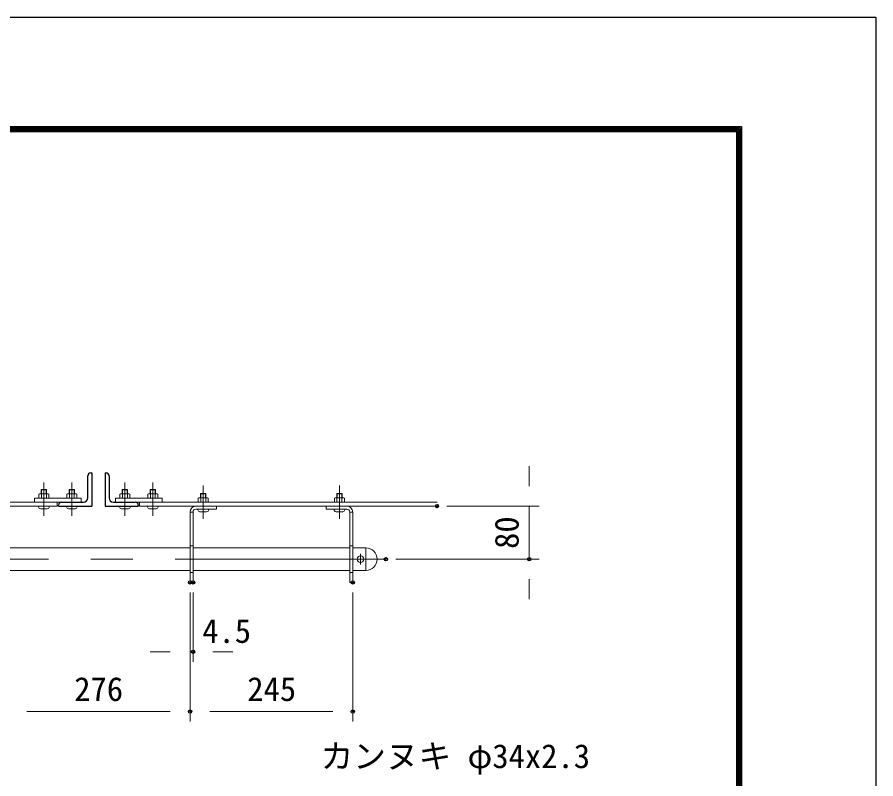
# Model space of a CAD drawing. Units: millimetres, scale not verified, with parts at other scales. Extents: x -6300 to 6300, y -4455 to 4455.
# Drawn here: x 3713 to 6300, y 2159 to 4455 of the extents above; entities that cross this region are included whole.
import ezdxf
from ezdxf.enums import TextEntityAlignment as Align

# ---------------------------------------------------------------- set-up
doc = ezdxf.new("R2010")
doc.units = ezdxf.units.MM
doc.header["$LTSCALE"] = 20
doc.header["$PDMODE"] = 32
doc.header["$PDSIZE"] = 10
doc.linetypes.add('DASHED', pattern=[7.5, 6, -1.5])
doc.linetypes.add('USER1', pattern=[50.8, 31.75, -6.35, 6.35, -6.35])
for name, color, linetype, lineweight in [('0-1_D-STR1', 1, 'Continuous', 25), ('0-2_D-STR3', 3, 'Continuous', 13), ('0-3_D-BMK', 2, 'USER1', 13), ('0-4_D-STR-DIM', 7, 'Continuous', 13), ('0-7_Defpoints', 8, 'Continuous', 25), ('0-A_D-STR-TXT', 7, 'Continuous', 13), ('0-C_D-TTL', 7, 'Continuous', 25)]:
    doc.layers.add(name, color=color, linetype=linetype, lineweight=lineweight)
doc.styles.add('ＭＳ ゴシック', font='')
doc.styles.get('ＭＳ ゴシック').set_extended_font_data('MS Gothic')

msp = doc.modelspace()

# ---------------------------------------------------------------- linework, layer by layer
at = {"layer": '0-1_D-STR1'}
for p, q in [((3935.09, 3081.05), (3938.09, 3081.05)), ((3938.09, 3081.05), (3938.09, 2981.05)), ((3978.09, 3081.05), (3978.09, 2981.05)), ((3978.09, 3081.05), (3981.09, 3081.05)), ((3926.09, 3006.05), (3926.09, 3072.05)), ((3990.09, 3072.05), (3990.09, 3006.05)), ((3838.09, 2981.05), (3838.09, 2984.05)), ((3838.09, 2981.05), (3938.09, 2981.05)), ((3847.09, 2993.05), (3913.09, 2993.05)), ((3978.09, 2981.05), (4078.09, 2981.05)), ((4003.09, 2993.05), (4069.09, 2993.05)), ((4078.09, 2984.05), (4078.09, 2981.05))]:
    msp.add_line(p, q, dxfattribs=at)
for centre, radius, start, end in [((3935.09, 3072.05), 9, 90, 180), ((3981.09, 3072.05), 9, 0, 90), ((3913.09, 3006.05), 13, 270, 0), ((4003.09, 3006.05), 13, 180, 270), ((3847.09, 2984.05), 9, 90, 180), ((4069.09, 2984.05), 9, 0, 90)]:
    msp.add_arc(centre, radius, start, end, dxfattribs=at)
at = {"layer": '0-2_D-STR3'}
for p, q in [((3786.09, 3030.05), (3787.09, 3031.05)), ((3786.09, 3018.05), (3786.09, 3030.05)), ((3786.09, 3030.05), (3802.09, 3030.05)), ((3787.09, 3018.05), (3787.09, 3031.05)), ((3787.09, 3031.05), (3801.09, 3031.05)), ((3801.09, 3018.05), (3801.09, 3031.05)), ((3801.09, 3031.05), (3802.09, 3030.05)), ((3802.09, 3018.05), (3802.09, 3030.05)), ((3870.09, 3030.05), (3871.09, 3031.05)), ((3870.09, 3018.05), (3870.09, 3030.05)), ((3870.09, 3030.05), (3886.09, 3030.05)), ((3871.09, 3018.05), (3871.09, 3031.05)), ((3871.09, 3031.05), (3885.09, 3031.05)), ((3885.09, 3018.05), (3885.09, 3031.05)), ((3885.09, 3031.05), (3886.09, 3030.05)), ((3886.09, 3018.05), (3886.09, 3030.05)), ((4031.09, 3031.05), (4030.09, 3030.05)), ((4030.09, 3018.05), (4030.09, 3030.05)), ((4046.09, 3030.05), (4030.09, 3030.05)), ((4031.09, 3018.05), (4031.09, 3031.05)), ((4045.09, 3031.05), (4031.09, 3031.05)), ((4045.09, 3018.05), (4045.09, 3031.05)), ((4046.09, 3030.05), (4045.09, 3031.05)), ((4046.09, 3018.05), (4046.09, 3030.05)), ((4115.09, 3031.05), (4114.09, 3030.05)), ((4114.09, 3018.05), (4114.09, 3030.05)), ((4130.09, 3030.05), (4114.09, 3030.05)), ((4115.09, 3018.05), (4115.09, 3031.05)), ((4129.09, 3031.05), (4115.09, 3031.05)), ((4129.09, 3018.05), (4129.09, 3031.05)), ((4130.09, 3030.05), (4129.09, 3031.05)), ((4130.09, 3018.05), (4130.09, 3030.05)), ((3781.1, 3018.05), (3779.09, 3016.89)), ((3779.09, 3016.89), (3779.09, 3005.05)), ((3807.08, 3018.05), (3781.1, 3018.05)), ((3786.61, 3016.89), (3786.61, 3005.05)), ((3801.57, 3016.89), (3801.57, 3005.05)), ((3807.08, 3018.05), (3809.09, 3016.89)), ((3809.09, 3016.89), (3809.09, 3005.05)), ((3865.1, 3018.05), (3863.09, 3016.89)), ((3863.09, 3016.89), (3863.09, 3005.05)), ((3891.08, 3018.05), (3865.1, 3018.05)), ((3870.61, 3016.89), (3870.61, 3005.05)), ((3885.57, 3016.89), (3885.57, 3005.05)), ((3891.08, 3018.05), (3893.09, 3016.89)), ((3893.09, 3016.89), (3893.09, 3005.05)), ((4025.1, 3018.05), (4023.09, 3016.89)), ((4023.09, 3016.89), (4023.09, 3005.05)), ((4025.1, 3018.05), (4051.08, 3018.05)), ((4030.61, 3016.89), (4030.61, 3005.05)), ((4045.57, 3016.89), (4045.57, 3005.05)), ((4051.08, 3018.05), (4053.09, 3016.89)), ((4053.09, 3016.89), (4053.09, 3005.05)), ((4109.1, 3018.05), (4107.09, 3016.89)), ((4107.09, 3016.89), (4107.09, 3005.05)), ((4109.1, 3018.05), (4135.08, 3018.05)), ((4114.61, 3016.89), (4114.61, 3005.05)), ((4129.57, 3016.89), (4129.57, 3005.05)), ((4135.08, 3018.05), (4137.09, 3016.89)), ((4137.09, 3016.89), (4137.09, 3005.05)), ((4150.09, 3005.05), (4150.09, 2993.05)), ((4261.1, 3006.05), (4259.09, 3004.89)), ((4259.09, 3004.89), (4259.09, 2993.05)), ((4287.08, 3006.05), (4261.1, 3006.05)), ((4266.09, 3018.05), (4267.09, 3019.05)), ((4266.09, 3006.05), (4266.09, 3018.05)), ((4266.09, 3018.05), (4282.09, 3018.05)), ((4266.61, 3004.89), (4266.61, 2993.05)), ((4267.09, 3006.05), (4267.09, 3019.05)), ((4267.09, 3019.05), (4281.09, 3019.05)), ((4281.09, 3006.05), (4281.09, 3019.05)), ((4281.09, 3019.05), (4282.09, 3018.05)), ((4281.57, 3004.89), (4281.57, 2993.05)), ((4282.09, 3006.05), (4282.09, 3018.05)), ((4287.08, 3006.05), (4289.09, 3004.89)), ((4289.09, 3004.89), (4289.09, 2993.05)), ((4671.1, 3006.05), (4669.09, 3004.89)), ((4669.09, 3004.89), (4669.09, 2993.05)), ((4697.08, 3006.05), (4671.1, 3006.05)), ((4676.09, 3018.05), (4677.09, 3019.05)), ((4676.09, 3006.05), (4676.09, 3018.05)), ((4676.09, 3018.05), (4692.09, 3018.05)), ((4676.61, 3004.89), (4676.61, 2993.05)), ((4677.09, 3006.05), (4677.09, 3019.05)), ((4677.09, 3019.05), (4691.09, 3019.05)), ((4691.09, 3006.05), (4691.09, 3019.05)), ((4691.09, 3019.05), (4692.09, 3018.05)), ((4691.57, 3004.89), (4691.57, 2993.05)), ((4692.09, 3006.05), (4692.09, 3018.05)), ((4697.08, 3006.05), (4699.09, 3004.89)), ((4699.09, 3004.89), (4699.09, 2993.05)), ((3906.09, 2993.05), (2938.09, 2993.05)), ((3834.09, 2981.05), (2938.09, 2981.05)), ((3778.09, 2979.05), (3778.09, 2981.05)), ((3810.09, 2979.05), (3810.09, 2981.05)), ((3834.09, 2981.05), (3834.09, 2993.05)), ((3862.09, 2979.05), (3862.09, 2981.05)), ((3894.09, 2979.05), (3894.09, 2981.05)), ((4978.09, 2993.05), (4010.09, 2993.05)), ((4022.09, 2979.05), (4022.09, 2981.05)), ((4054.09, 2979.05), (4054.09, 2981.05)), ((4082.09, 2981.05), (4082.09, 2993.05)), ((4082.09, 2981.05), (4978.09, 2981.05)), ((4106.09, 2979.05), (4106.09, 2981.05)), ((4138.09, 2979.05), (4138.09, 2981.05)), ((4314.09, 2972.05), (4314.09, 2981.05)), ((4644.09, 2972.05), (4644.09, 2981.05)), ((3784.09, 2973.05), (3804.09, 2973.05)), ((3868.09, 2973.05), (3888.09, 2973.05)), ((4048.09, 2973.05), (4028.09, 2973.05)), ((4132.09, 2973.05), (4112.09, 2973.05)), ((4234.09, 2751.05), (4234.09, 2963.05)), ((4243.09, 2963.05), (4234.09, 2963.05)), ((4243.09, 2751.05), (4243.09, 2963.05)), ((4314.09, 2972.05), (4252.09, 2972.05)), ((4258.09, 2970.05), (4258.09, 2972.05)), ((4264.09, 2964.05), (4284.09, 2964.05)), ((4290.09, 2970.05), (4290.09, 2972.05)), ((4644.09, 2972.05), (4706.09, 2972.05)), ((4668.09, 2970.05), (4668.09, 2972.05)), ((4674.09, 2964.05), (4694.09, 2964.05)), ((4700.09, 2970.05), (4700.09, 2972.05)), ((4715.09, 2963.05), (4724.09, 2963.05)), ((4715.09, 2751.05), (4715.09, 2963.05)), ((4724.09, 2751.05), (4724.09, 2963.05)), ((4234.09, 2855.05), (3682.09, 2855.05)), ((4715.09, 2855.05), (4243.09, 2855.05)), ((4763.59, 2855.05), (4724.09, 2855.05)), ((4763.59, 2855.05), (4763.59, 2787.05)), ((4234.09, 2787.05), (3682.09, 2787.05)), ((4715.09, 2787.05), (4243.09, 2787.05)), ((4763.59, 2787.05), (4724.09, 2787.05)), ((4243.09, 2751.05), (4234.09, 2751.05)), ((4715.09, 2751.05), (4724.09, 2751.05))]:
    msp.add_line(p, q, dxfattribs=at)
at = {"layer": '0-2_D-STR3', "linetype": 'DASHED'}
for p, q in [((4243.09, 2861.05), (4234.09, 2861.05)), ((4715.09, 2861.05), (4724.09, 2861.05)), ((4243.09, 2781.05), (4234.09, 2781.05)), ((4715.09, 2781.05), (4724.09, 2781.05))]:
    msp.add_line(p, q, dxfattribs=at)
at = {"layer": '0-2_D-STR3'}
for points in [[(3906.09, 2993.05), (3906.09, 3005.05), (3766.09, 3005.05), (3766.09, 2993.05)], [(4010.09, 2993.05), (4010.09, 3005.05), (4150.09, 3005.05)]]:
    msp.add_lwpolyline(points, dxfattribs=at)
msp.add_circle((4747.59, 2821.05), 10, dxfattribs=at)
for centre, radius, start, end in [((3780.38, 3001.01), 17.05, 68.57467, 87.55496), ((3794.09, 2993.4), 24.66, 72.33186, 107.66814), ((3807.8, 3001.01), 17.05, 92.44504, 111.42533), ((3864.38, 3001.01), 17.05, 68.57467, 87.55496), ((3878.09, 2993.4), 24.66, 72.33186, 107.66814), ((3891.8, 3001.01), 17.05, 92.44504, 111.42533), ((4024.38, 3001.01), 17.05, 68.57467, 87.55496), ((4038.09, 2993.4), 24.66, 72.33186, 107.66814), ((4051.8, 3001.01), 17.05, 92.44504, 111.42533), ((4108.38, 3001.01), 17.05, 68.57467, 87.55496), ((4122.09, 2993.4), 24.66, 72.33186, 107.66814), ((4135.8, 3001.01), 17.05, 92.44504, 111.42533), ((4260.38, 2989.01), 17.05, 68.57467, 87.55496), ((4274.09, 2981.4), 24.66, 72.33186, 107.66814), ((4287.8, 2989.01), 17.05, 92.44504, 111.42533), ((4670.38, 2989.01), 17.05, 68.57467, 87.55496), ((4684.09, 2981.4), 24.66, 72.33186, 107.66814), ((4697.8, 2989.01), 17.05, 92.44504, 111.42533), ((3784.09, 2979.05), 6, 180, 270), ((3804.09, 2979.05), 6, 270, 0), ((3868.09, 2979.05), 6, 180, 270), ((3888.09, 2979.05), 6, 270, 0), ((4028.09, 2979.05), 6, 180, 270), ((4048.09, 2979.05), 6, 270, 0), ((4112.09, 2979.05), 6, 180, 270), ((4132.09, 2979.05), 6, 270, 0), ((4252.09, 2963.05), 18, 90, 180), ((4706.09, 2963.05), 18, 0, 90), ((4252.09, 2963.05), 9, 90, 180), ((4264.09, 2970.05), 6, 180, 270), ((4284.09, 2970.05), 6, 270, 0), ((4674.09, 2970.05), 6, 180, 270), ((4694.09, 2970.05), 6, 270, 0), ((4706.09, 2963.05), 9, 0, 90), ((4763.59, 2821.05), 34, 270, 90)]:
    msp.add_arc(centre, radius, start, end, dxfattribs=at)
at = {"layer": '0-3_D-BMK'}
for p, q in [((3794.09, 2951.87), (3794.09, 3051.87)), ((3878.09, 2951.87), (3878.09, 3051.87)), ((4038.09, 2951.87), (4038.09, 3051.87)), ((4122.09, 2951.87), (4122.09, 3051.87)), ((4274.09, 2942.87), (4274.09, 3042.87)), ((4684.09, 2942.87), (4684.09, 3042.87)), ((4823.99, 2821.05), (2983.99, 2821.05)), ((4747.59, 2804.75), (4747.59, 2837.2))]:
    msp.add_line(p, q, dxfattribs=at)
at = {"layer": '0-4_D-STR-DIM'}
for p, q in [((5255.88, 3041.05), (5255.88, 3101.05)), ((5008.09, 2981.05), (5285.88, 2981.05)), ((5255.88, 2981.05), (5255.88, 2821.05)), ((4853.99, 2821.05), (5285.88, 2821.05)), ((5255.88, 2761.05), (5255.88, 2701.05)), ((4234.09, 2721.05), (4234.09, 2331.87)), ((4234.09, 2721.05), (4234.09, 2331.87)), ((4234.09, 2721.05), (4234.09, 2511.87)), ((4243.09, 2721.05), (4243.09, 2511.87)), ((4724.09, 2721.05), (4724.09, 2331.87)), ((4174.09, 2541.87), (4114.09, 2541.87)), ((4234.09, 2541.87), (4243.09, 2541.87)), ((4303.09, 2541.87), (4363.09, 2541.87)), ((3742.09, 2361.87), (4174.09, 2361.87)), ((4294.09, 2361.87), (4664.09, 2361.87))]:
    msp.add_line(p, q, dxfattribs=at)
at = {"layer": '0-7_Defpoints'}
for p in [(4978.09, 2981.05), (4823.99, 2821.05), (5255.88, 2821.05), (4234.09, 2751.05), (4243.09, 2751.05), (4724.09, 2751.05), (4243.09, 2541.87), (4234.09, 2361.87), (4724.09, 2361.87)]:
    msp.add_point(p, dxfattribs=at)
at = {"layer": '0-C_D-TTL', "color": 2}
msp.add_lwpolyline([(-6300, 4455), (6300, 4455), (6300, -4455), (-6300, -4455)], close=True, dxfattribs=at)
at = {"layer": '0-C_D-TTL'}
for points in [[(-5895, 4125), (5895, 4125), (5895, -4125), (-5895, -4125)], [(-5891.25, 4121.25), (5891.25, 4121.25), (5891.25, -4121.25), (-5891.25, -4121.25)], [(-5887.5, 4117.5), (5887.5, 4117.5), (5887.5, -4117.5), (-5887.5, -4117.5)], [(-5883.75, 4113.75), (5883.75, 4113.75), (5883.75, -4113.75), (-5883.75, -4113.75)], [(-5880, 4110), (5880, 4110), (5880, -4110), (-5880, -4110)]]:
    msp.add_lwpolyline(points, close=True, dxfattribs=at)

# ---------------------------------------------------------------- texts
at = {"layer": '0-4_D-STR-DIM', "style": 'ＭＳ ゴシック'}
msp.add_text('80', height=72.14, rotation=90, dxfattribs=at).set_placement((5245.76, 2852.11), align=Align.BOTTOM_LEFT)
for s, p in [('4.5', (4270.82, 2547.09)), ('276', (3885.38, 2371.99)), ('245', (4406.56, 2371.99))]:
    msp.add_text(s, height=72.14, dxfattribs=at).set_placement(p, align=Align.BOTTOM_LEFT)
at = {"layer": '0-A_D-STR-TXT', "style": 'ＭＳ ゴシック'}
msp.add_text('カンヌキ φ34x2.3', height=72.14, dxfattribs=at).set_placement((4627.44, 2169.69), align=Align.BOTTOM_LEFT)

doc.saveas('drawing.dxf')
